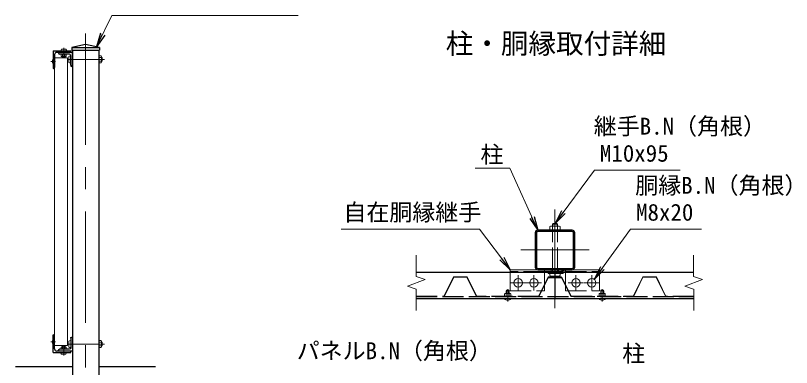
# Model space of a CAD drawing. Units: millimetres, scale not verified. Extents: x -4200 to 4200, y -2970 to 2970.
# Drawn here: x -169 to 2047, y 240 to 1244 of the extents above; entities that cross this region are included whole.
import ezdxf
from ezdxf.enums import TextEntityAlignment as Align

# ---------------------------------------------------------------- set-up
doc = ezdxf.new("R2010")
doc.units = ezdxf.units.MM
doc.header["$LTSCALE"] = 10
doc.linetypes.add('DASHED', pattern=[7.5, 6, -1.5])
doc.linetypes.add('USER1', pattern=[50.8, 31.75, -6.35, 6.35, -6.35])
for name, color, linetype, lineweight in [('0-0_D-STR4', 7, 'Continuous', 25), ('0-1_D-STR1', 1, 'Continuous', 25), ('0-2_D-STR3', 3, 'Continuous', 13), ('0-3_D-STR2', 7, 'DASHED', 13), ('0-4_0', 7, 'Continuous', 25), ('0-5_D-BMK', 2, 'USER1', 13), ('0-6_D-STR-DIM', 7, 'Continuous', 13), ('0-8_D-TTL-TXT', 7, 'Continuous', 25), ('0-9_D-STR-TXT', 7, 'Continuous', 13)]:
    doc.layers.add(name, color=color, linetype=linetype, lineweight=lineweight)
doc.styles.add('ＭＳ ゴシック', font='')
doc.styles.get('ＭＳ ゴシック').set_extended_font_data('MS Gothic')

# ---------------------------------------------------------------- blocks, each defined once
blk = doc.blocks.new('L40x5')
at = {"layer": '0-4_0'}
for p, q in [((-153.11, 166.89), (-153.11, -108.11)), ((-108.11, -153.11), (166.89, -153.11))]:
    blk.add_line(p, q, dxfattribs=at)
blk.add_lwpolyline([(-183.11, 196.89), (-203.11, 196.89), (-203.11, -203.11), (196.89, -203.11), (196.89, -183.11)], dxfattribs=at)
for centre, radius, start, end in [((-183.11, 166.89), 30, 0, 90), ((-108.11, -108.11), 45, 180, 270), ((166.89, -183.11), 30, 0, 90)]:
    blk.add_arc(centre, radius, start, end, dxfattribs=at)
blk = doc.blocks.new('_Open')
at = {"layer": '0-4_0'}
blk.add_line((-10, 1.667), (0, 0), dxfattribs=at)
blk.add_lwpolyline([(-10, -1.667), (0, 0), (-10, 0)], dxfattribs=at)

msp = doc.modelspace()

# ---------------------------------------------------------------- linework, layer by layer
at = {"layer": '0-0_D-STR4'}
for p, q in [((-168.77, 243.04), (-6.27, 243.04)), ((68.73, 243.04), (231.23, 243.04))]:
    msp.add_line(p, q, dxfattribs=at)
at = {"layer": '0-1_D-STR1'}
for p, q in [((-8.27, 1153.04), (70.73, 1153.04)), ((70.73, 1153.04), (70.73, 1145.04)), ((-61.27, 1143.04), (-61.27, 1093.04)), ((-61.27, 1143.04), (-11.27, 1143.04)), ((-57.27, 1132.54), (-57.27, 1096.04)), ((-14.27, 1139.04), (-50.77, 1139.04)), ((-11.27, 1143.04), (-11.27, 1142.04)), ((-6.27, 1145.04), (-6.27, 43.04)), ((68.73, 1145.04), (68.73, 43.04)), ((-61.27, 1093.04), (-60.27, 1093.04)), ((1315.18, 624.72), (1315.18, 526.02)), ((1318.63, 624.72), (1318.63, 526.02)), ((1420.78, 631.62), (1322.08, 631.62)), ((1420.78, 628.17), (1322.08, 628.17)), ((1424.23, 526.02), (1424.23, 624.72)), ((1427.68, 526.02), (1427.68, 624.72)), ((975.43, 511.62), (1767.43, 511.62)), ((1322.08, 522.57), (1420.78, 522.57)), ((1322.08, 519.12), (1420.78, 519.12)), ((1371.43, 519.12), (1371.43, 444.12)), ((1371.43, 511.62), (1371.43, 436.62)), ((975.51, 436.62), (1767.51, 436.62)), ((-61.27, 283.04), (-61.27, 333.04)), ((-61.27, 333.04), (-60.27, 333.04)), ((-57.27, 293.54), (-57.27, 330.04)), ((-61.27, 283.04), (-11.27, 283.04)), ((-14.27, 287.04), (-50.77, 287.04)), ((-11.27, 283.04), (-11.27, 284.04))]:
    msp.add_line(p, q, dxfattribs=at)
at = {"layer": '0-1_D-STR1', "linetype": 'DASHED'}
msp.add_line((975.51, 442.62), (1767.51, 442.62), dxfattribs=at)
at = {"layer": '0-1_D-STR1'}
msp.add_lwpolyline([(70.73, 1153.04), (31.23, 1161.04), (-8.27, 1153.04), (-8.27, 1145.04), (70.73, 1145.04)], dxfattribs=at)
for centre, radius, start, end in [((-50.77, 1132.54), 6.5, 90, 180), ((-14.27, 1142.04), 3, 270, 0), ((-60.27, 1096.04), 3, 270, 0), ((1322.08, 624.72), 6.9, 90, 180), ((1322.08, 624.72), 3.45, 90, 180), ((1420.78, 624.72), 6.9, 0, 90), ((1420.78, 624.72), 3.45, 0, 90), ((1322.08, 526.02), 6.9, 180, 270), ((1322.08, 526.02), 3.45, 180, 270), ((1420.78, 526.02), 6.9, 270, 0), ((1420.78, 526.02), 3.45, 270, 0), ((-60.27, 330.04), 3, 0, 90), ((-50.77, 293.54), 6.5, 180, 270), ((-14.27, 284.04), 3, 0, 90)]:
    msp.add_arc(centre, radius, start, end, dxfattribs=at)
at = {"layer": '0-2_D-STR3'}
for p, q in [((-23.27, 1143.04), (-39.27, 1143.04)), ((-38.77, 1134.04), (-23.76, 1134.04)), ((-24.77, 1147.84), (-37.77, 1147.84)), ((-35.02, 1134.04), (-35.02, 1128.26)), ((-27.51, 1134.04), (-27.51, 1128.26)), ((-61.67, 1119.04), (-61.27, 1119.04)), ((-61.27, 1119.04), (-61.27, 1107.04)), ((-37.52, 1127.54), (-25.02, 1127.54)), ((-35.27, 1127.54), (-35.27, 1124.24)), ((-34.52, 1127.54), (-34.52, 1123.49)), ((-28.47, 1123.04), (-34.07, 1123.04)), ((-27.27, 1124.24), (-28.47, 1123.04)), ((-28.02, 1127.54), (-28.02, 1123.49)), ((-27.27, 1127.54), (-27.27, 1124.24)), ((-16.27, 1127.54), (-16.27, 1110.54)), ((-11.27, 1129.04), (-11.27, 1109.04)), ((-11.27, 1128.85), (-11.27, 1109.22)), ((68.73, 1109.22), (68.73, 1128.85)), ((68.73, 1123.95), (75.83, 1123.95)), ((68.73, 1114.13), (75.83, 1114.13)), ((76.73, 1110.79), (76.73, 1127.29)), ((76.73, 1124.04), (77.23, 1124.04)), ((76.73, 1123.04), (78.73, 1123.04)), ((76.73, 1115.04), (78.73, 1115.04)), ((76.73, 1114.04), (77.23, 1114.04)), ((77.23, 1124.04), (77.23, 1114.04)), ((77.23, 1124.04), (78.73, 1123.04)), ((78.73, 1115.04), (77.23, 1114.04)), ((78.73, 1123.04), (78.73, 1115.04)), ((-61.67, 1107.04), (-61.27, 1107.04)), ((1383.81, 643.62), (1359.06, 643.62)), ((1363.93, 648.57), (1365.43, 650.82)), ((1363.93, 643.62), (1363.93, 648.57)), ((1363.93, 648.57), (1378.93, 648.57)), ((1365.43, 650.82), (1377.43, 650.82)), ((1365.43, 643.62), (1365.43, 650.82)), ((1377.43, 643.62), (1377.43, 650.82)), ((1377.43, 650.82), (1378.93, 648.57)), ((1378.93, 643.62), (1378.93, 648.57)), ((1386.16, 631.62), (1356.71, 631.62)), ((1364.07, 631.62), (1364.07, 642.27)), ((1378.8, 631.62), (1378.8, 642.27)), ((1243.93, 519.12), (1243.93, 511.62)), ((1243.93, 519.12), (1390.93, 519.12)), ((1341.43, 514.32), (1390.93, 514.32)), ((1351.93, 513.12), (1391.15, 513.12)), ((1390.93, 514.32), (1390.93, 519.12)), ((1396.38, 517.03), (1392.77, 513.75)), ((1399.61, 513.48), (1395.99, 510.19)), ((1401.39, 519.12), (1498.93, 519.12)), ((1498.93, 519.12), (1498.93, 511.62)), ((1227.43, 436.62), (1245.43, 436.62)), ((1227.43, 436.02), (1227.43, 436.62)), ((1245.43, 436.02), (1245.43, 436.62)), ((1497.43, 436.62), (1515.43, 436.62)), ((1497.43, 436.02), (1497.43, 436.62)), ((1515.43, 436.02), (1515.43, 436.62)), ((-61.67, 319.04), (-61.27, 319.04)), ((-61.27, 307.04), (-61.27, 319.04)), ((-16.27, 298.54), (-16.27, 315.54)), ((-11.27, 297.04), (-11.27, 317.04)), ((-11.27, 297.22), (-11.27, 316.85)), ((68.73, 316.85), (68.73, 297.22)), ((68.73, 311.95), (75.83, 311.95)), ((76.73, 315.29), (76.73, 298.79)), ((76.73, 312.04), (77.23, 312.04)), ((76.73, 311.04), (78.73, 311.04)), ((77.23, 302.04), (77.23, 312.04)), ((78.73, 311.04), (77.23, 312.04)), ((78.73, 303.04), (78.73, 311.04)), ((-61.67, 307.04), (-61.27, 307.04)), ((-38.77, 292.04), (-23.76, 292.04)), ((-37.52, 298.54), (-25.02, 298.54)), ((-35.27, 298.54), (-35.27, 301.84)), ((-35.02, 292.04), (-35.02, 297.81)), ((-34.52, 298.54), (-34.52, 302.59)), ((-28.47, 303.04), (-34.07, 303.04)), ((-27.27, 301.84), (-28.47, 303.04)), ((-28.02, 298.54), (-28.02, 302.59)), ((-27.51, 292.04), (-27.51, 297.81)), ((-27.27, 298.54), (-27.27, 301.84)), ((68.73, 302.13), (75.83, 302.13)), ((76.73, 303.04), (78.73, 303.04)), ((76.73, 302.04), (77.23, 302.04)), ((77.23, 302.04), (78.73, 303.04)), ((-23.27, 283.04), (-39.27, 283.04)), ((-24.77, 278.24), (-37.77, 278.24))]:
    msp.add_line(p, q, dxfattribs=at)
at = {"layer": '0-2_D-STR3', "linetype": 'DASHED'}
for p, q in [((1363.93, 522.57), (1363.93, 628.17)), ((1378.93, 522.57), (1378.93, 628.17)), ((1243.93, 519.12), (1390.93, 519.12)), ((1341.43, 514.32), (1243.93, 514.32)), ((1243.93, 511.62), (1243.93, 459.12)), ((1341.43, 514.32), (1341.43, 519.12)), ((1341.43, 459.12), (1341.43, 514.32)), ((1351.93, 508.32), (1351.93, 513.12)), ((1360.93, 519.12), (1360.93, 514.32)), ((1360.93, 508.32), (1360.93, 513.12)), ((1363.93, 513.12), (1363.93, 519.12)), ((1378.93, 513.12), (1378.93, 519.12)), ((1381.93, 519.12), (1381.93, 514.32)), ((1381.93, 508.32), (1381.93, 513.12)), ((1401.43, 514.32), (1498.93, 514.32)), ((1498.93, 511.62), (1498.93, 459.12)), ((1351.93, 508.32), (1391.15, 508.32)), ((1356.54, 508.32), (1386.54, 508.32)), ((1358.68, 500.82), (1384.18, 500.82)), ((1245.09, 443.82), (1227.77, 443.82)), ((1243.78, 451.32), (1229.08, 451.32)), ((1231.93, 459.12), (1232.83, 460.62)), ((1231.93, 451.32), (1231.93, 459.12)), ((1231.93, 459.12), (1240.93, 459.12)), ((1232.1, 443.82), (1232.1, 450.57)), ((1232.83, 460.62), (1240.03, 460.62)), ((1232.83, 451.32), (1232.83, 460.62)), ((1240.03, 451.32), (1240.03, 460.62)), ((1240.03, 460.62), (1240.93, 459.12)), ((1240.76, 443.82), (1240.76, 450.57)), ((1240.93, 451.32), (1240.93, 459.12)), ((1243.93, 459.12), (1341.43, 459.12)), ((1401.43, 459.12), (1498.93, 459.12)), ((1515.09, 443.82), (1497.77, 443.82)), ((1513.78, 451.32), (1499.08, 451.32)), ((1501.93, 459.12), (1502.83, 460.62)), ((1501.93, 451.32), (1501.93, 459.12)), ((1501.93, 459.12), (1510.93, 459.12)), ((1502.1, 443.82), (1502.1, 450.57)), ((1502.83, 460.62), (1510.03, 460.62)), ((1502.83, 451.32), (1502.83, 460.62)), ((1510.03, 451.32), (1510.03, 460.62)), ((1510.03, 460.62), (1510.93, 459.12)), ((1510.76, 443.82), (1510.76, 450.57)), ((1510.93, 451.32), (1510.93, 459.12))]:
    msp.add_line(p, q, dxfattribs=at)
at = {"layer": '0-2_D-STR3'}
for points in [[(-38.77, 1134.04), (-38.77, 1128.26), (-37.52, 1127.54)], [(-23.76, 1134.04), (-23.76, 1128.26), (-25.02, 1127.54)], [(-27.27, 1124.24), (-35.27, 1124.24), (-34.07, 1123.04)], [(68.73, 1128.85), (75.83, 1128.85), (76.73, 1127.29)], [(68.73, 1109.22), (75.83, 1109.22), (76.73, 1110.79)], [(1356.71, 631.62), (1356.71, 642.27), (1359.06, 643.62)], [(1386.16, 631.62), (1386.16, 642.27), (1383.81, 643.62)], [(68.73, 316.85), (75.83, 316.85), (76.73, 315.29)], [(-38.77, 292.04), (-38.77, 297.81), (-37.52, 298.54)], [(-27.27, 301.84), (-35.27, 301.84), (-34.07, 303.04)], [(-23.76, 292.04), (-23.76, 297.81), (-25.02, 298.54)], [(68.73, 297.22), (75.83, 297.22), (76.73, 298.79)]]:
    msp.add_lwpolyline(points, dxfattribs=at)
at = {"layer": '0-2_D-STR3', "linetype": 'DASHED'}
for points in [[(1401.43, 459.12), (1401.43, 514.32), (1401.43, 519.12)], [(1227.77, 443.82), (1227.77, 450.57), (1229.08, 451.32)], [(1245.09, 443.82), (1245.09, 450.57), (1243.78, 451.32)], [(1497.77, 443.82), (1497.77, 450.57), (1499.08, 451.32)], [(1515.09, 443.82), (1515.09, 450.57), (1513.78, 451.32)]]:
    msp.add_lwpolyline(points, dxfattribs=at)
at = {"layer": '0-2_D-STR3'}
for centre in [(1266.43, 481.62), (1311.43, 481.62), (1431.43, 481.62), (1476.43, 481.62)]:
    msp.add_circle(centre, 12, dxfattribs=at)
for centre, radius, start, end in [((-56.04, 1113.04), 8.22, 133.14261, 226.85739), ((-36.9, 1131.01), 3.32, 235.61585, 304.38416), ((-31.27, 1140.1), 12.42, 252.4121, 287.5879), ((-25.64, 1131.01), 3.32, 235.61586, 304.38414), ((72.24, 1126.4), 4.34, 325.61587, 34.38413), ((60.35, 1119.04), 16.24, 342.41211, 17.58789), ((72.24, 1111.68), 4.34, 325.61587, 34.38413), ((1360.39, 636.89), 6.52, 55.61587, 124.38413), ((1371.43, 619.04), 24.36, 72.41211, 107.58789), ((1382.48, 636.89), 6.52, 55.61587, 124.38413), ((1391.15, 515.52), 2.4, 270, 312.26587), ((1401.41, 512.02), 7.1, 89.8278, 135.14925), ((1401.43, 511.92), 2.4, 90, 139.63546), ((1236.43, 444.46), 12.34, 223.14261, 316.85739), ((1506.43, 444.46), 12.34, 223.14261, 316.85739), ((-56.04, 313.04), 8.22, 133.14261, 226.85739), ((72.24, 314.4), 4.34, 325.61587, 34.38413), ((60.35, 307.04), 16.24, 342.41211, 17.58789), ((-36.9, 295.07), 3.32, 55.61584, 124.38415), ((-31.27, 285.98), 12.42, 72.4121, 107.5879), ((-25.64, 295.07), 3.32, 55.61586, 124.38414), ((72.24, 299.68), 4.34, 325.61587, 34.38413)]:
    msp.add_arc(centre, radius, start, end, dxfattribs=at)
at = {"layer": '0-2_D-STR3', "linetype": 'DASHED'}
for centre, radius, start, end in [((1391.15, 515.52), 7.2, 270, 312.26587), ((1229.94, 447.4), 3.83, 55.61587, 124.38413), ((1236.43, 436.91), 14.33, 72.41211, 107.58789), ((1242.93, 447.4), 3.83, 55.61587, 124.38413), ((1499.94, 447.4), 3.83, 55.61587, 124.38413), ((1506.43, 436.91), 14.33, 72.41211, 107.58789), ((1512.93, 447.4), 3.83, 55.61587, 124.38413)]:
    msp.add_arc(centre, radius, start, end, dxfattribs=at)
at = {"layer": '0-2_D-STR3'}
for centre, major_axis, ratio, start_param, end_param in [((-37.77, 1143.04), (0, -4.8), 0.3125, 3.1415927, 4.712389), ((-24.77, 1143.04), (0, -4.8), 0.3125, 1.5707963, 3.1415927), ((-11.27, 1127.54), (-5, 0), 0.3, 4.712389, 6.2831853), ((-11.27, 1110.54), (-5, 0), 0.3, 6.2831853, 7.8539816), ((-11.27, 315.54), (-5, 0), 0.3, 4.712389, 6.2831853), ((-11.27, 298.54), (-5, 0), 0.3, 6.2831853, 7.8539816), ((-37.77, 283.04), (0, 4.8), 0.3125, 1.5707963, 3.1415927), ((-24.77, 283.04), (0, 4.8), 0.3125, 3.1415927, 4.712389)]:
    msp.add_ellipse(centre, major_axis=major_axis, ratio=ratio, start_param=start_param, end_param=end_param, dxfattribs=at)
at = {"layer": '0-2_D-STR3', "linetype": 'DASHED'}
for centre, start_param, end_param in [((1358.68, 508.32), 4.712389, 6.2831853), ((1384.18, 508.32), 6.2831853, 7.8539816)]:
    msp.add_ellipse(centre, major_axis=(0, -7.5), ratio=0.3, start_param=start_param, end_param=end_param, dxfattribs=at)
at = {"layer": '0-3_D-STR2', "linetype": 'Continuous'}
for p, q in [((-57.27, 1123.04), (-57.27, 303.04)), ((-57.27, 1123.04), (-20.67, 1123.04)), ((-20.67, 1123.04), (-20.67, 303.04)), ((-57.27, 303.04), (-20.67, 303.04))]:
    msp.add_line(p, q, dxfattribs=at)
at = {"layer": '0-3_D-STR2'}
for p, q in [((1081.93, 498.72), (1054.93, 443.82)), ((1082.68, 497.52), (1055.68, 442.62)), ((1120.93, 498.72), (1081.93, 498.72)), ((1120.19, 497.52), (1082.68, 497.52)), ((1120.19, 497.52), (1147.19, 442.62)), ((1120.93, 498.72), (1147.93, 443.82)), ((1351.93, 498.72), (1324.93, 443.82)), ((1352.68, 497.52), (1325.68, 442.62)), ((1389.43, 498.72), (1351.93, 498.72)), ((1389.43, 497.52), (1352.68, 497.52)), ((1353.43, 497.52), (1353.43, 496.32)), ((1353.43, 497.52), (1390.93, 497.52)), ((1353.43, 496.32), (1390.19, 496.32)), ((1389.43, 498.72), (1389.43, 497.52)), ((1390.19, 496.32), (1416.6, 442.62)), ((1390.93, 497.52), (1417.34, 443.82)), ((1621.93, 498.72), (1594.93, 443.82)), ((1622.68, 497.52), (1595.68, 442.62)), ((1660.93, 498.72), (1621.93, 498.72)), ((1660.19, 497.52), (1622.68, 497.52)), ((1660.19, 497.52), (1687.19, 442.62)), ((1660.93, 498.72), (1687.93, 443.82)), ((975.51, 443.82), (1054.93, 443.82)), ((1324.93, 443.82), (1147.93, 443.82)), ((1417.34, 443.82), (1594.93, 443.82)), ((1767.51, 443.82), (1687.93, 443.82)), ((975.51, 442.62), (1055.68, 442.62)), ((1325.68, 442.62), (1147.19, 442.62)), ((1416.6, 442.62), (1595.68, 442.62)), ((1767.51, 442.62), (1687.19, 442.62))]:
    msp.add_line(p, q, dxfattribs=at)
at = {"layer": '0-5_D-BMK'}
for p, q in [((31.23, 1193.04), (31.23, -6.96)), ((-31.27, 1123.04), (-31.27, 1151.87)), ((-68.18, 1113.04), (-54.49, 1113.04)), ((-20.67, 1119.04), (85.61, 1119.04)), ((1371.43, 691.12), (1371.43, 409.74)), ((1273.62, 575.37), (1469.25, 575.37)), ((1266.43, 503.52), (1266.43, 459.72)), ((1311.43, 503.52), (1311.43, 459.72)), ((1431.43, 503.52), (1431.43, 459.72)), ((1476.43, 503.52), (1476.43, 459.72)), ((1244.53, 481.62), (1288.33, 481.62)), ((1249.93, 481.62), (1282.93, 481.62)), ((1289.53, 481.62), (1333.33, 481.62)), ((1294.93, 481.62), (1327.93, 481.62)), ((1409.53, 481.62), (1453.33, 481.62)), ((1447.93, 481.62), (1414.93, 481.62)), ((1454.53, 481.62), (1498.33, 481.62)), ((1492.93, 481.62), (1459.93, 481.62)), ((1236.43, 428.02), (1236.43, 463.17)), ((1506.43, 428.02), (1506.43, 463.17)), ((-68.18, 313.04), (-54.49, 313.04)), ((-31.27, 303.04), (-31.27, 274.21)), ((-20.67, 307.04), (85.61, 307.04))]:
    msp.add_line(p, q, dxfattribs=at)
at = {"layer": '0-6_D-STR-DIM'}
for p, q in [((975.43, 560.1), (975.43, 499.77)), ((1767.43, 560.1), (1767.43, 499.77)), ((950.51, 472.55), (1000.36, 490.69)), ((975.43, 499.77), (1000.36, 490.69)), ((1742.51, 472.55), (1792.36, 490.69)), ((1767.43, 499.77), (1792.36, 490.69)), ((975.43, 463.48), (950.51, 472.55)), ((1767.43, 463.48), (1742.51, 472.55)), ((975.52, 463.45), (975.51, 403.12)), ((1767.52, 463.45), (1767.51, 403.12))]:
    msp.add_line(p, q, dxfattribs=at)
at = {"layer": '0-9_D-STR-TXT'}
for points in [[(638.52, 1244.08), (106.59, 1244.08), (63.12, 1156.55)], [(1143.23, 808.34), (1243, 808.34), (1321.27, 633.45)], [(1729.08, 803.34), (1484.52, 803.34), (1372.73, 652.43)], [(761.37, 635.09), (1155.69, 635.09), (1242.72, 520.71)], [(1789.76, 635.09), (1587.18, 635.09), (1484.63, 492.98)]]:
    msp.add_lwpolyline(points, dxfattribs=at)

# ---------------------------------------------------------------- block references
at = {"layer": '0-2_D-STR3', "xscale": 0.1, "yscale": 0.1, "rotation": 180}
msp.add_blockref('L40x5', (-26.58, 1118.73), dxfattribs=at)
at = {"layer": '0-2_D-STR3', "xscale": -0.1, "yscale": 0.1}
msp.add_blockref('L40x5', (-26.58, 307.35), dxfattribs=at)
at = {"layer": '0-9_D-STR-TXT', "xscale": 4, "yscale": 4}
for p, rotation in [((62.23, 1154.76), 243.59136), ((1371.54, 650.82), 233.46904), ((1322.08, 631.62), 294.10981), ((1243.93, 519.12), 307.27002), ((1483.46, 491.35), 234.18441)]:
    msp.add_blockref('_Open', p, dxfattribs=dict(at, rotation=rotation))

# ---------------------------------------------------------------- texts
at = {"layer": '0-8_D-TTL-TXT', "style": 'ＭＳ ゴシック'}
msp.add_text('柱・胴縁取付詳細', height=57.7, dxfattribs=at).set_placement((1059.57, 1118.04), align=Align.BOTTOM_LEFT)
at = {"layer": '0-9_D-STR-TXT', "style": 'ＭＳ ゴシック'}
for s, p in [('継手B.N（角根）', (1482.12, 890.03)), ('柱', (1158.76, 809.37)), ('M10x95', (1499.72, 812.75)), ('胴縁B.N（角根）', (1600.58, 721.23)), ('自在胴縁継手', (767.39, 644.5)), ('M8x20', (1602.94, 644.5)), ('パネルB.N（角根）', (634.01, 249.46)), ('柱', (1563.59, 241.73))]:
    msp.add_text(s, height=48.09, dxfattribs=at).set_placement(p, align=Align.BOTTOM_LEFT)

doc.saveas('drawing.dxf')
